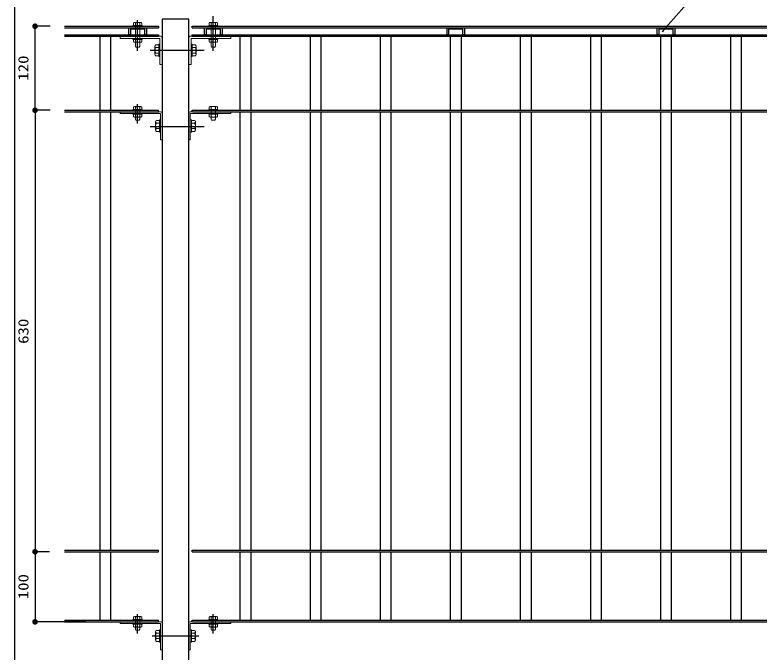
# Model space of a CAD drawing. Units: millimetres on the paper, scale 1:8. Extents: x -203 to 194, y -148 to 137.
# Drawn here: x -203.4 to -70.6, y -90.3 to 23.4 of the extents above; entities that cross this region are included whole.
import ezdxf
from ezdxf.enums import TextEntityAlignment as Align

# ---------------------------------------------------------------- set-up
doc = ezdxf.new("R2010")
doc.units = ezdxf.units.MM
doc.linetypes.add('CHAIN', pattern=[18.5, 12, -1.5, 3.5, -1.5])
doc.linetypes.add('DASHED_SPACED', pattern=[12, 6, -6])
for name, color, linetype, lineweight in [('0-1_0', 6, 'Continuous', 25), ('0-2_DIM1', 3, 'Continuous', 25), ('0-3_横桟', 2, 'Continuous', 25), ('0-6_ｾﾝﾀｰ', 1, 'CHAIN', 25), ('0-7_縦格子', 6, 'Continuous', 25), ('0-8_支柱', 60, 'Continuous', 25), ('0-A_下地', 30, 'Continuous', 9)]:
    doc.layers.add(name, color=color, linetype=linetype, lineweight=lineweight)
doc.styles.add('ＭＳ ゴシック', font='')
doc.styles.get('ＭＳ ゴシック').set_extended_font_data('MS Gothic')

# ---------------------------------------------------------------- blocks, each defined once
blk = doc.blocks.new('filled_dot')
at = {"color": 0, "linetype": 'Continuous', "lineweight": -2, "const_width": 1.25}
blk.add_lwpolyline([(-0.625, 0, 1), (0.625, 0, 1)], format="xyb", close=True, dxfattribs=at)
blk = doc.blocks.new('filled_arrow')
at = {"color": 0, "linetype": 'Continuous', "lineweight": -2}
blk.add_solid([(7.5, 1.25), (0, 0), (7.5, -1.25)], dxfattribs=at)

msp = doc.modelspace()

# ---------------------------------------------------------------- linework, layer by layer
at = {"layer": '0-1_0'}
msp.add_lwpolyline([(193.518, -147.733), (-203.388, -147.733), (-203.388, 136.725)], dxfattribs=at)
at = {"layer": '0-1_0', "color": 7}
msp.add_lwpolyline([(-87.246, 21.094), (-80.402, 28.972), (-79.402, 28.972), (-58.168, 28.972)], dxfattribs=at)
at = {"layer": '0-2_DIM1'}
for p, q in [((-197.065, 21.352), (-199.946, 21.352)), ((-199.789, 6.352), (-199.789, 21.352)), ((-197.065, 6.352), (-199.946, 6.352)), ((-197.065, 6.352), (-199.946, 6.352)), ((-199.789, 6.352), (-199.789, -72.398)), ((-197.19, -72.398), (-199.946, -72.398)), ((-197.19, -72.398), (-199.946, -72.398)), ((-199.789, -72.398), (-199.789, -84.898)), ((-190.74, -84.898), (-199.946, -84.898))]:
    msp.add_line(p, q, dxfattribs=at)
at = {"layer": '0-3_横桟'}
for p, q in [((-194.565, 21.352), (-177.746, 21.352)), ((-177.746, 21.352), (-177.746, 21.077)), ((-171.746, 21.077), (-171.746, 21.352)), ((-171.746, 21.352), (72.254, 21.352)), ((-194.565, 21.077), (-177.746, 21.077)), ((-171.746, 21.077), (72.254, 21.077)), ((-194.565, 19.827), (-177.746, 19.827)), ((-194.565, 19.552), (-177.746, 19.552)), ((-177.746, 19.827), (-177.746, 19.552)), ((-171.746, 19.552), (-171.746, 19.827)), ((-171.746, 19.827), (72.254, 19.827)), ((-171.746, 19.552), (72.254, 19.552)), ((-194.565, 6.352), (-177.746, 6.352)), ((-194.565, 6.077), (-177.746, 6.077)), ((-177.746, 6.077), (-177.746, 6.352)), ((-171.746, 6.077), (-171.746, 6.352)), ((-171.746, 6.352), (72.254, 6.352)), ((-171.621, 6.077), (72.129, 6.077)), ((-194.565, -72.123), (-177.746, -72.123)), ((-194.565, -72.398), (-177.746, -72.398)), ((-177.746, -72.398), (-177.746, -72.123)), ((-171.746, -72.123), (72.254, -72.123)), ((-171.746, -72.398), (-171.746, -72.123)), ((-171.746, -72.398), (72.254, -72.398)), ((-194.565, -84.623), (-177.746, -84.623)), ((-194.565, -84.898), (-177.746, -84.898)), ((-177.746, -84.898), (-177.746, -84.623)), ((-171.746, -84.898), (-171.746, -84.623)), ((-171.746, -84.623), (72.254, -84.623)), ((-171.621, -84.898), (72.129, -84.898))]:
    msp.add_line(p, q, dxfattribs=at)
for points in [[(-183.058, 19.827), (-183.058, 21.077), (-179.933, 21.077), (-179.933, 19.827), (-180.208, 19.827), (-180.208, 20.802), (-182.783, 20.802), (-182.783, 19.827)], [(-169.558, 19.827), (-169.558, 21.077), (-166.433, 21.077), (-166.433, 19.827), (-166.708, 19.827), (-166.708, 20.802), (-169.283, 20.802), (-169.283, 19.827)], [(-126.308, 19.827), (-126.308, 21.077), (-123.183, 21.077), (-123.183, 19.827), (-123.458, 19.827), (-123.458, 20.802), (-126.033, 20.802), (-126.033, 19.827)], [(-88.808, 19.827), (-88.808, 21.077), (-85.683, 21.077), (-85.683, 19.827), (-85.958, 19.827), (-85.958, 20.802), (-88.533, 20.802), (-88.533, 19.827)]]:
    msp.add_lwpolyline(points, close=True, dxfattribs=at)
at = {"layer": '0-6_ｾﾝﾀｰ'}
for p, q in [((-167.996, 17.582), (-167.996, 23.153)), ((-181.496, 16.943), (-181.496, 22.458)), ((-167.996, 16.943), (-167.996, 22.458)), ((-167.996, 17.582), (-167.996, 21.058)), ((-179.265, 17.052), (-169.602, 17.052)), ((-181.496, 3.982), (-181.496, 7.458)), ((-179.265, 3.452), (-169.602, 3.452)), ((-181.496, -86.993), (-181.496, -83.517)), ((-167.996, -86.993), (-167.996, -83.517)), ((-167.996, -86.993), (-167.996, -83.517)), ((-178.919, -87.398), (-170.573, -87.398))]:
    msp.add_line(p, q, dxfattribs=at)
at = {"layer": '0-7_縦格子'}
for p, q in [((-188.24, 19.552), (-188.24, 6.352)), ((-186.252, 6.352), (-186.252, 19.552)), ((-163.24, 19.552), (-163.24, 6.352)), ((-161.252, 6.352), (-161.252, 19.552)), ((-150.74, 19.552), (-150.74, 6.352)), ((-148.752, 6.352), (-148.752, 19.552)), ((-138.24, 19.552), (-138.24, 6.352)), ((-136.252, 6.352), (-136.252, 19.552)), ((-125.74, 19.552), (-125.74, 6.352)), ((-123.752, 6.352), (-123.752, 19.552)), ((-113.24, 19.552), (-113.24, 6.352)), ((-111.252, 6.352), (-111.252, 19.552)), ((-100.74, 19.552), (-100.74, 6.352)), ((-98.752, 6.352), (-98.752, 19.552)), ((-88.24, 19.552), (-88.24, 6.352)), ((-86.252, 6.352), (-86.252, 19.552)), ((-75.74, 19.552), (-75.74, 6.352)), ((-73.752, 6.352), (-73.752, 19.552)), ((-188.24, 6.077), (-188.24, -72.123)), ((-186.252, -72.123), (-186.252, 6.077)), ((-163.24, 6.077), (-163.24, -72.123)), ((-161.252, -72.123), (-161.252, 6.077)), ((-150.74, 6.077), (-150.74, -72.123)), ((-148.752, -72.123), (-148.752, 6.077)), ((-138.24, 6.077), (-138.24, -72.123)), ((-136.252, -72.123), (-136.252, 6.077)), ((-125.74, 6.077), (-125.74, -72.123)), ((-123.752, -72.123), (-123.752, 6.077)), ((-113.24, 6.077), (-113.24, -72.123)), ((-111.252, -72.123), (-111.252, 6.077)), ((-100.74, 6.077), (-100.74, -72.123)), ((-98.752, -72.123), (-98.752, 6.077)), ((-88.24, 6.077), (-88.24, -72.123)), ((-86.252, -72.123), (-86.252, 6.077)), ((-75.74, 6.077), (-75.74, -72.123)), ((-73.752, -72.123), (-73.752, 6.077)), ((-188.24, -72.398), (-188.24, -84.623)), ((-186.252, -84.623), (-186.252, -72.398)), ((-163.24, -72.398), (-163.24, -84.623)), ((-161.252, -84.623), (-161.252, -72.398)), ((-150.74, -72.398), (-150.74, -84.623)), ((-148.752, -84.623), (-148.752, -72.398)), ((-138.24, -72.398), (-138.24, -84.623)), ((-136.252, -84.623), (-136.252, -72.398)), ((-125.74, -72.398), (-125.74, -84.623)), ((-123.752, -84.623), (-123.752, -72.398)), ((-113.24, -72.398), (-113.24, -84.623)), ((-111.252, -84.623), (-111.252, -72.398)), ((-100.74, -72.398), (-100.74, -84.623)), ((-98.752, -84.623), (-98.752, -72.398)), ((-88.24, -72.398), (-88.24, -84.623)), ((-86.252, -84.623), (-86.252, -72.398)), ((-75.74, -72.398), (-75.74, -84.623)), ((-73.752, -84.623), (-73.752, -72.398))]:
    msp.add_line(p, q, dxfattribs=at)
at = {"layer": '0-8_支柱'}
msp.add_lwpolyline([(-177.121, -116.148), (-172.371, -116.148), (-172.371, 22.602), (-177.121, 22.602)], close=True, dxfattribs=at)
at = {"layer": '0-A_下地'}
for p, q in [((-180.671, 21.502), (-182.321, 21.502)), ((-180.671, 21.502), (-182.321, 21.502)), ((-182.321, 21.352), (-182.321, 21.502)), ((-180.671, 21.352), (-182.321, 21.352)), ((-182.233, 21.502), (-182.233, 21.89)), ((-180.759, 21.502), (-182.233, 21.502)), ((-180.943, 22.025), (-182.048, 22.025)), ((-181.864, 21.502), (-181.864, 21.89)), ((-181.128, 21.502), (-181.128, 21.89)), ((-180.759, 21.502), (-180.759, 21.89)), ((-180.671, 21.352), (-180.671, 21.502)), ((-167.171, 21.502), (-168.821, 21.502)), ((-168.733, 21.502), (-168.733, 21.89)), ((-167.259, 21.502), (-168.733, 21.502)), ((-167.443, 22.025), (-168.548, 22.025)), ((-168.364, 21.502), (-168.364, 21.89)), ((-167.628, 21.502), (-167.628, 21.89)), ((-167.259, 21.502), (-167.259, 21.89)), ((-184.621, 19.552), (-177.396, 19.552)), ((-184.621, 19.152), (-184.621, 19.552)), ((-184.621, 19.152), (-177.521, 19.152)), ((-182.321, 19.002), (-182.321, 19.152)), ((-180.671, 19.152), (-182.321, 19.152)), ((-180.671, 19.002), (-182.321, 19.002)), ((-182.233, 19.002), (-182.233, 18.613)), ((-182.168, 19.002), (-180.824, 19.002)), ((-181.864, 19.002), (-181.864, 18.613)), ((-181.128, 19.002), (-181.128, 18.613)), ((-180.759, 19.002), (-180.759, 18.613)), ((-180.671, 19.002), (-180.671, 19.152)), ((-177.521, 19.152), (-177.521, 14.552)), ((-177.121, 19.277), (-177.121, 14.552)), ((-172.371, 19.277), (-172.371, 14.552)), ((-164.871, 19.552), (-172.096, 19.552)), ((-164.871, 19.152), (-171.971, 19.152)), ((-171.971, 19.152), (-171.971, 14.552)), ((-167.171, 19.152), (-168.821, 19.152)), ((-168.821, 19.002), (-168.821, 19.152)), ((-167.171, 19.002), (-168.821, 19.002)), ((-168.733, 19.002), (-168.733, 18.613)), ((-168.668, 19.002), (-167.324, 19.002)), ((-168.364, 19.002), (-168.364, 18.613)), ((-167.628, 19.002), (-167.628, 18.613)), ((-167.259, 19.002), (-167.259, 18.613)), ((-167.171, 19.002), (-167.171, 19.152)), ((-164.871, 19.152), (-164.871, 19.552)), ((-180.943, 18.478), (-182.048, 18.478)), ((-181.871, 18.478), (-181.871, 17.789)), ((-181.871, 17.789), (-181.796, 17.602)), ((-181.196, 17.602), (-181.796, 17.602)), ((-181.121, 17.789), (-181.196, 17.602)), ((-181.121, 18.478), (-181.121, 17.789)), ((-178.419, 17.788), (-178.419, 16.315)), ((-177.721, 18.034), (-178.239, 18.034)), ((-177.721, 17.542), (-178.239, 17.542)), ((-177.521, 18.152), (-177.721, 18.152)), ((-177.721, 18.152), (-177.721, 15.952)), ((-177.721, 18.152), (-177.721, 15.952)), ((-177.721, 18.034), (-177.721, 16.069)), ((-177.521, 18.152), (-177.521, 15.952)), ((-171.771, 18.152), (-171.771, 15.952)), ((-171.771, 18.034), (-171.252, 18.034)), ((-171.771, 18.034), (-171.771, 16.069)), ((-171.771, 17.542), (-171.252, 17.542)), ((-171.073, 17.788), (-171.073, 16.315)), ((-167.443, 18.478), (-168.548, 18.478)), ((-167.696, 17.602), (-168.296, 17.602)), ((-177.721, 16.561), (-178.239, 16.561)), ((-177.721, 16.069), (-178.239, 16.069)), ((-177.521, 15.952), (-177.721, 15.952)), ((-171.771, 16.561), (-171.252, 16.561)), ((-171.771, 16.069), (-171.252, 16.069)), ((-177.121, 14.552), (-177.521, 14.552)), ((-172.371, 14.552), (-171.971, 14.552)), ((-182.233, 6.502), (-182.233, 6.89)), ((-180.943, 7.025), (-182.048, 7.025)), ((-181.864, 6.502), (-181.864, 6.89)), ((-181.128, 6.502), (-181.128, 6.89)), ((-180.759, 6.502), (-180.759, 6.89)), ((-168.733, 6.502), (-168.733, 6.89)), ((-168.548, 7.025), (-167.443, 7.025)), ((-168.364, 6.502), (-168.364, 6.89)), ((-167.628, 6.502), (-167.628, 6.89)), ((-167.259, 6.502), (-167.259, 6.89)), ((-184.621, 6.077), (-177.396, 6.077)), ((-184.621, 5.802), (-184.621, 6.077)), ((-184.621, 5.802), (-177.396, 5.802)), ((-180.671, 6.502), (-182.321, 6.502)), ((-180.671, 6.502), (-182.321, 6.502)), ((-182.321, 6.352), (-182.321, 6.502)), ((-180.671, 6.352), (-182.321, 6.352)), ((-180.671, 5.802), (-182.321, 5.802)), ((-182.321, 5.652), (-182.321, 5.802)), ((-180.671, 5.652), (-182.321, 5.652)), ((-180.759, 6.502), (-182.233, 6.502)), ((-182.233, 5.652), (-182.233, 5.263)), ((-182.168, 5.652), (-180.824, 5.652)), ((-181.864, 5.652), (-181.864, 5.263)), ((-181.128, 5.652), (-181.128, 5.263)), ((-180.759, 5.652), (-180.759, 5.263)), ((-180.671, 6.352), (-180.671, 6.502)), ((-180.671, 5.652), (-180.671, 5.802)), ((-177.396, 5.802), (-177.396, 1.077)), ((-177.121, 5.802), (-177.121, 1.077)), ((-172.371, 5.802), (-172.371, 1.077)), ((-164.871, 6.077), (-172.096, 6.077)), ((-164.871, 5.802), (-172.096, 5.802)), ((-172.096, 5.802), (-172.096, 1.077)), ((-168.821, 6.502), (-167.171, 6.502)), ((-168.821, 6.502), (-167.171, 6.502)), ((-168.821, 6.352), (-168.821, 6.502)), ((-168.821, 6.352), (-167.171, 6.352)), ((-168.821, 5.652), (-168.821, 5.802)), ((-168.821, 5.802), (-167.171, 5.802)), ((-168.821, 5.652), (-167.171, 5.652)), ((-168.733, 6.502), (-167.259, 6.502)), ((-168.733, 5.652), (-168.733, 5.263)), ((-167.324, 5.652), (-168.668, 5.652)), ((-168.364, 5.652), (-168.364, 5.263)), ((-167.628, 5.652), (-167.628, 5.263)), ((-167.259, 5.652), (-167.259, 5.263)), ((-167.171, 6.352), (-167.171, 6.502)), ((-167.171, 5.652), (-167.171, 5.802)), ((-164.871, 5.802), (-164.871, 6.077)), ((-180.943, 5.128), (-182.048, 5.128)), ((-181.196, 4.577), (-181.796, 4.577)), ((-181.121, 4.764), (-181.196, 4.577)), ((-181.121, 5.128), (-181.121, 4.764)), ((-178.294, 4.313), (-178.294, 2.84)), ((-177.596, 4.559), (-178.114, 4.559)), ((-177.596, 4.067), (-178.114, 4.067)), ((-177.596, 4.677), (-177.596, 2.477)), ((-177.596, 4.559), (-177.596, 2.594)), ((-172.096, 4.677), (-171.896, 4.677)), ((-172.096, 4.677), (-172.096, 2.477)), ((-171.896, 4.677), (-171.896, 2.477)), ((-171.896, 4.677), (-171.896, 2.477)), ((-171.896, 4.559), (-171.896, 2.594)), ((-171.896, 4.559), (-171.377, 4.559)), ((-171.896, 4.067), (-171.377, 4.067)), ((-171.198, 4.313), (-171.198, 2.84)), ((-168.548, 5.128), (-167.443, 5.128)), ((-168.371, 5.128), (-168.371, 4.764)), ((-167.621, 4.764), (-167.696, 4.577)), ((-167.621, 5.128), (-167.621, 4.764)), ((-177.596, 3.086), (-178.114, 3.086)), ((-171.896, 3.086), (-171.377, 3.086)), ((-177.596, 2.594), (-178.114, 2.594)), ((-172.096, 2.477), (-171.896, 2.477)), ((-171.896, 2.594), (-171.377, 2.594)), ((-177.121, 1.077), (-177.396, 1.077)), ((-172.371, 1.077), (-172.096, 1.077)), ((-184.621, -85.173), (-184.621, -84.898)), ((-184.621, -84.898), (-177.396, -84.898)), ((-180.671, -84.473), (-182.321, -84.473)), ((-182.233, -84.473), (-182.233, -84.085)), ((-180.759, -84.473), (-182.233, -84.473)), ((-180.943, -83.95), (-182.048, -83.95)), ((-181.864, -84.473), (-181.864, -84.085)), ((-181.128, -84.473), (-181.128, -84.085)), ((-180.759, -84.473), (-180.759, -84.085)), ((-164.871, -84.898), (-172.096, -84.898)), ((-168.821, -84.473), (-167.171, -84.473)), ((-168.821, -84.473), (-167.171, -84.473)), ((-168.821, -84.623), (-168.821, -84.473)), ((-168.821, -84.623), (-167.171, -84.623)), ((-168.733, -84.473), (-168.733, -84.085)), ((-168.733, -84.473), (-167.259, -84.473)), ((-168.548, -83.95), (-167.443, -83.95)), ((-168.364, -84.473), (-168.364, -84.085)), ((-167.628, -84.473), (-167.628, -84.085)), ((-167.259, -84.473), (-167.259, -84.085)), ((-167.171, -84.623), (-167.171, -84.473)), ((-164.871, -85.173), (-164.871, -84.898)), ((-184.621, -85.173), (-177.396, -85.173)), ((-182.321, -85.323), (-182.321, -85.173)), ((-180.671, -85.173), (-182.321, -85.173)), ((-180.671, -85.323), (-182.321, -85.323)), ((-182.233, -85.323), (-182.233, -85.712)), ((-182.168, -85.323), (-180.824, -85.323)), ((-180.943, -85.847), (-182.048, -85.847)), ((-181.871, -85.847), (-181.871, -86.211)), ((-181.871, -86.211), (-181.796, -86.398)), ((-181.864, -85.323), (-181.864, -85.712)), ((-181.128, -85.323), (-181.128, -85.712)), ((-181.121, -85.847), (-181.121, -86.211)), ((-180.759, -85.323), (-180.759, -85.712)), ((-180.671, -85.323), (-180.671, -85.173)), ((-177.396, -85.173), (-177.396, -89.898)), ((-177.121, -85.173), (-177.121, -89.898)), ((-172.371, -85.173), (-172.371, -89.898)), ((-172.096, -85.173), (-172.096, -89.898)), ((-164.871, -85.173), (-172.096, -85.173)), ((-168.821, -85.173), (-167.171, -85.173)), ((-168.821, -85.323), (-168.821, -85.173)), ((-168.821, -85.323), (-167.171, -85.323)), ((-168.733, -85.323), (-168.733, -85.712)), ((-167.324, -85.323), (-168.668, -85.323)), ((-168.548, -85.847), (-167.443, -85.847)), ((-168.371, -85.847), (-168.371, -86.211)), ((-168.371, -86.211), (-168.296, -86.398)), ((-168.364, -85.323), (-168.364, -85.712)), ((-167.628, -85.323), (-167.628, -85.712)), ((-167.259, -85.323), (-167.259, -85.712)), ((-167.171, -85.323), (-167.171, -85.173)), ((-178.294, -86.662), (-178.294, -88.135)), ((-177.596, -86.416), (-178.114, -86.416)), ((-177.596, -86.908), (-178.114, -86.908)), ((-177.596, -86.298), (-177.596, -88.498)), ((-177.596, -86.298), (-177.596, -88.498)), ((-177.396, -86.298), (-177.596, -86.298)), ((-177.596, -86.416), (-177.596, -88.381)), ((-177.396, -86.298), (-177.396, -88.498)), ((-171.896, -86.298), (-171.896, -88.498)), ((-171.896, -86.416), (-171.377, -86.416)), ((-171.896, -86.416), (-171.896, -88.381)), ((-171.896, -86.908), (-171.377, -86.908)), ((-171.198, -86.662), (-171.198, -88.135)), ((-168.296, -86.398), (-167.696, -86.398)), ((-177.596, -87.889), (-178.114, -87.889)), ((-177.596, -88.381), (-178.114, -88.381)), ((-177.396, -88.498), (-177.596, -88.498)), ((-171.896, -87.889), (-171.377, -87.889)), ((-171.896, -88.381), (-171.377, -88.381)), ((-177.121, -89.898), (-177.396, -89.898)), ((-172.371, -89.898), (-172.096, -89.898))]:
    msp.add_line(p, q, dxfattribs=at)
at = {"layer": '0-A_下地', "linetype": 'DASHED_SPACED'}
for p, q in [((-181.871, 19.152), (-181.871, 21.502)), ((-181.121, 19.152), (-181.121, 21.502)), ((-168.371, 19.152), (-168.371, 21.502)), ((-167.621, 19.152), (-167.621, 21.502)), ((-181.871, 5.652), (-181.871, 6.502)), ((-181.121, 5.652), (-181.121, 6.502)), ((-168.371, 5.652), (-168.371, 6.502)), ((-167.621, 5.652), (-167.621, 6.502)), ((-181.871, -85.323), (-181.871, -84.473)), ((-181.121, -85.323), (-181.121, -84.473)), ((-168.371, -85.323), (-168.371, -84.473)), ((-167.621, -85.323), (-167.621, -84.473))]:
    msp.add_line(p, q, dxfattribs=at)
at = {"layer": '0-A_下地'}
for points in [[(-167.171, 21.352), (-168.821, 21.352), (-168.821, 21.502)], [(-167.171, 21.352), (-167.171, 21.502), (-168.821, 21.502)], [(-171.971, 18.152), (-171.971, 15.952), (-171.771, 15.952)], [(-171.971, 18.152), (-171.771, 18.152), (-171.771, 15.952)], [(-168.371, 18.478), (-168.371, 17.789), (-168.296, 17.602)], [(-167.621, 18.478), (-167.621, 17.789), (-167.696, 17.602)], [(-181.871, 5.128), (-181.871, 4.764), (-181.796, 4.577)], [(-177.396, 4.677), (-177.396, 2.477), (-177.596, 2.477)], [(-177.396, 4.677), (-177.596, 4.677), (-177.596, 2.477)], [(-168.371, 4.764), (-168.296, 4.577), (-167.696, 4.577)], [(-180.671, -84.623), (-182.321, -84.623), (-182.321, -84.473)], [(-180.671, -84.623), (-180.671, -84.473), (-182.321, -84.473)], [(-181.121, -86.211), (-181.196, -86.398), (-181.796, -86.398)], [(-167.621, -85.847), (-167.621, -86.211), (-167.696, -86.398)], [(-172.096, -86.298), (-172.096, -88.498), (-171.896, -88.498)], [(-172.096, -86.298), (-171.896, -86.298), (-171.896, -88.498)]]:
    msp.add_lwpolyline(points, dxfattribs=at)
for centre, radius, start, end in [((-182.048, 21.831), 0.194, 17.74657, 162.25343), ((-181.496, 21.454), 0.571, 49.83207, 130.16793), ((-180.943, 21.831), 0.194, 17.74657, 162.25343), ((-168.548, 21.831), 0.194, 17.74657, 162.25343), ((-167.996, 21.454), 0.571, 49.83207, 130.16793), ((-167.443, 21.831), 0.194, 17.74657, 162.25343), ((-182.048, 18.672), 0.194, 197.74657, 342.25343), ((-181.496, 19.049), 0.571, 229.83207, 310.16793), ((-180.943, 18.672), 0.194, 197.74657, 342.25343), ((-177.396, 19.277), 0.275, 0, 90), ((-172.096, 19.277), 0.275, 90, 180), ((-168.548, 18.672), 0.194, 197.74657, 342.25343), ((-167.996, 19.049), 0.571, 229.83207, 310.16793), ((-167.443, 18.672), 0.194, 197.74657, 342.25343), ((-178.161, 17.788), 0.258, 107.74657, 252.25343), ((-177.658, 17.052), 0.761, 139.83207, 220.16793), ((-171.331, 17.788), 0.258, 287.74657, 72.25343), ((-171.834, 17.052), 0.761, 319.83207, 40.16793), ((-178.161, 16.315), 0.258, 107.74657, 252.25343), ((-171.331, 16.315), 0.258, 287.74657, 72.25343), ((-182.048, 6.831), 0.194, 17.74657, 162.25343), ((-181.496, 6.454), 0.571, 49.83207, 130.16793), ((-180.943, 6.831), 0.194, 17.74657, 162.25343), ((-168.548, 6.831), 0.194, 17.74657, 162.25343), ((-167.996, 6.454), 0.571, 49.83207, 130.16793), ((-167.443, 6.831), 0.194, 17.74657, 162.25343), ((-177.396, 5.802), 0.275, 0, 90), ((-172.096, 5.802), 0.275, 90, 180), ((-182.048, 5.322), 0.194, 197.74657, 342.25343), ((-181.496, 5.699), 0.571, 229.83207, 310.16793), ((-180.943, 5.322), 0.194, 197.74657, 342.25343), ((-178.036, 4.313), 0.258, 107.74657, 252.25343), ((-177.533, 3.577), 0.761, 139.83207, 220.16793), ((-171.456, 4.313), 0.258, 287.74657, 72.25343), ((-171.959, 3.577), 0.761, 319.83207, 40.16793), ((-168.548, 5.322), 0.194, 197.74657, 342.25343), ((-167.996, 5.699), 0.571, 229.83207, 310.16793), ((-167.443, 5.322), 0.194, 197.74657, 342.25343), ((-178.036, 2.84), 0.258, 107.74657, 252.25343), ((-171.456, 2.84), 0.258, 287.74657, 72.25343), ((-182.048, -84.144), 0.194, 17.74657, 162.25343), ((-181.496, -84.521), 0.571, 49.83207, 130.16793), ((-180.943, -84.144), 0.194, 17.74657, 162.25343), ((-177.396, -85.173), 0.275, 0, 90), ((-172.096, -85.173), 0.275, 90, 180), ((-168.548, -84.144), 0.194, 17.74657, 162.25343), ((-167.996, -84.521), 0.571, 49.83207, 130.16793), ((-167.443, -84.144), 0.194, 17.74657, 162.25343), ((-182.048, -85.653), 0.194, 197.74657, 342.25343), ((-181.496, -85.276), 0.571, 229.83207, 310.16793), ((-180.943, -85.653), 0.194, 197.74657, 342.25343), ((-168.548, -85.653), 0.194, 197.74657, 342.25343), ((-167.996, -85.276), 0.571, 229.83207, 310.16793), ((-167.443, -85.653), 0.194, 197.74657, 342.25343), ((-178.036, -86.662), 0.258, 107.74657, 252.25343), ((-177.533, -87.398), 0.761, 139.83207, 220.16793), ((-171.456, -86.662), 0.258, 287.74657, 72.25343), ((-171.959, -87.398), 0.761, 319.83207, 40.16793), ((-178.036, -88.135), 0.258, 107.74657, 252.25343), ((-171.456, -88.135), 0.258, 287.74657, 72.25343)]:
    msp.add_arc(centre, radius, start, end, dxfattribs=at)

# ---------------------------------------------------------------- block references
at = {"layer": '0-1_0', "color": 7, "xscale": 0.133, "yscale": 0.133, "rotation": 229}
msp.add_blockref('filled_arrow', (-87.246, 21.094), dxfattribs=at)
at = {"layer": '0-2_DIM1', "xscale": 0.4, "yscale": 0.4}
for p, rotation in [((-199.789, 21.352), 90), ((-199.789, 6.352), 90), ((-199.789, 6.352), 270), ((-199.789, -72.398), 270), ((-199.789, -72.398), 90), ((-199.789, -84.898), 270)]:
    msp.add_blockref('filled_dot', p, dxfattribs=dict(at, rotation=rotation))

# ---------------------------------------------------------------- texts
at = {"layer": '0-2_DIM1', "style": 'ＭＳ ゴシック', "width": 1.2}
for s, p in [('120', (-200.414, 11.637)), ('630', (-200.414, -35.308)), ('100', (-200.414, -80.863))]:
    msp.add_text(s, height=1.833, rotation=90, dxfattribs=at).set_placement(p, align=Align.BOTTOM_LEFT)

doc.saveas('drawing.dxf')
